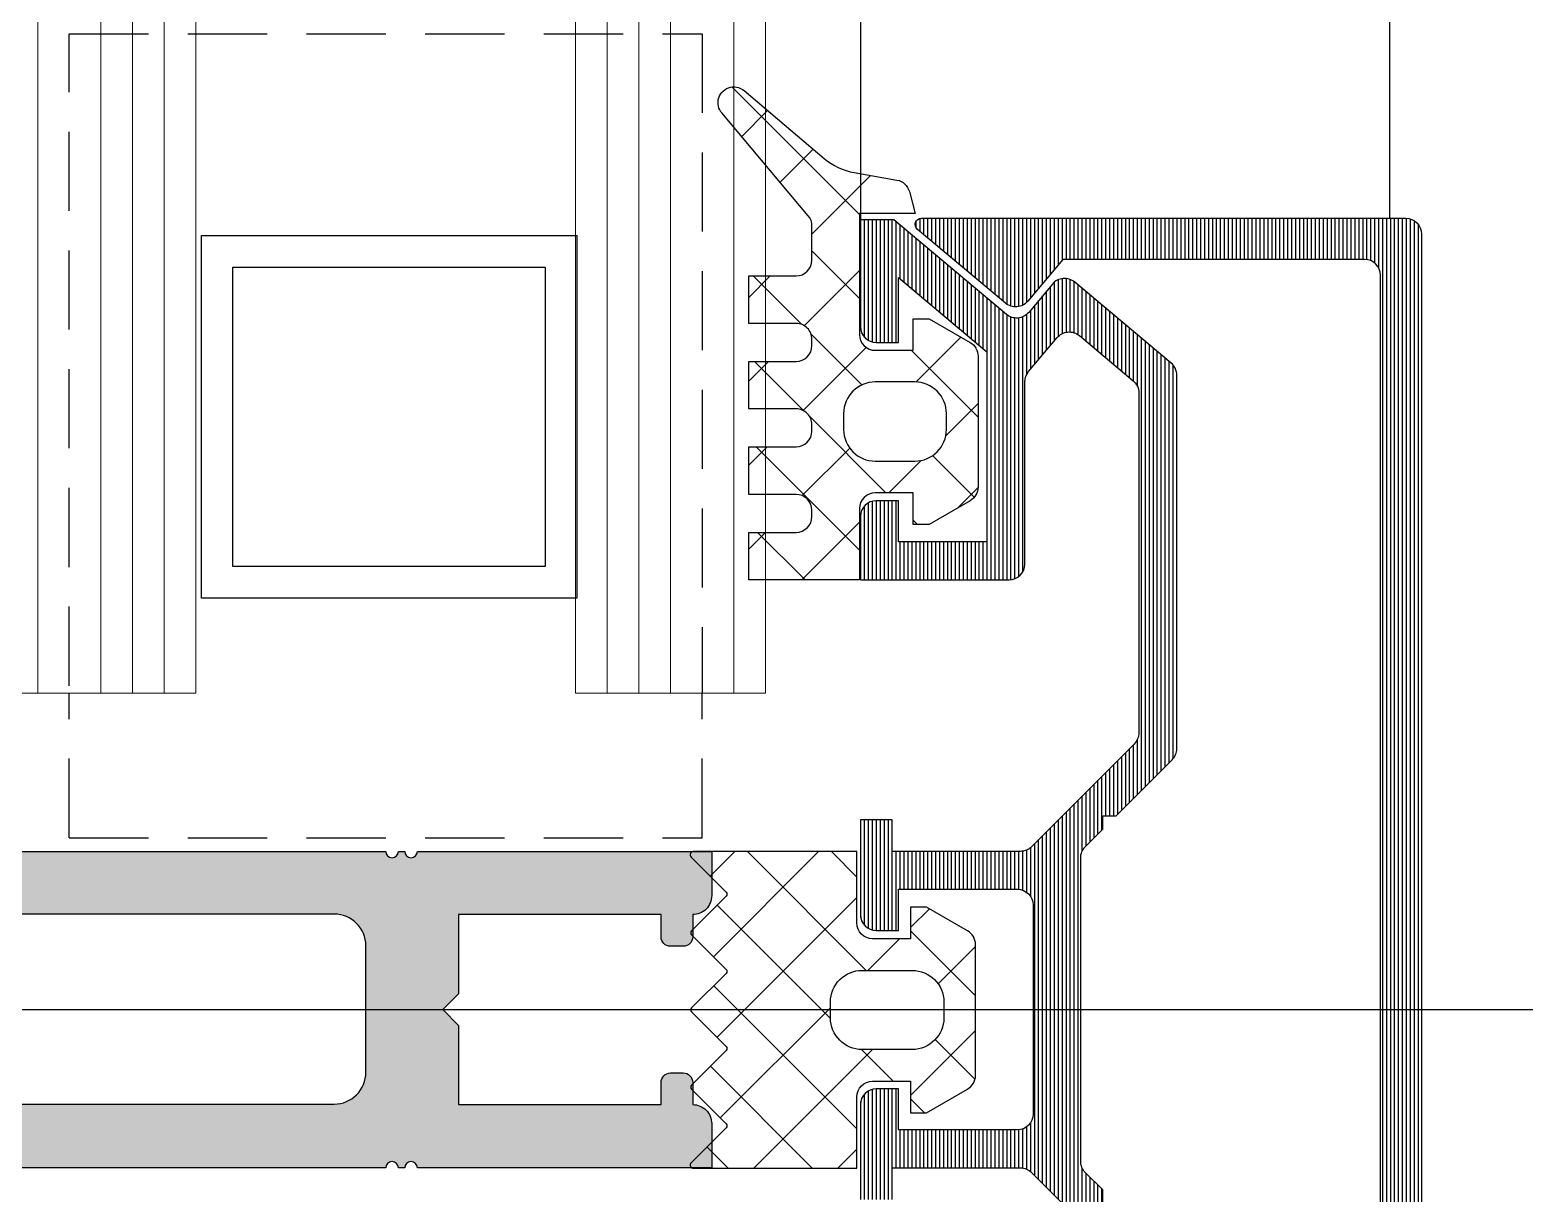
# Model space of a CAD drawing. Header units: millimetres. Extents: x 809 to 8159, y 33 to 4533.
# Drawn here: x 4002.431 to 4007.181, y 3105.987 to 3109.664 of the extents above; entities that cross this region are included whole.
import ezdxf

# ---------------------------------------------------------------- set-up
doc = ezdxf.new("R2010")
doc.units = ezdxf.units.MM
doc.linetypes.add('DASHDOT', pattern=[25.399999999999995, 12.7, -6.349999999999998, 0, -6.349999999999998])
doc.linetypes.add('HIDDEN', pattern=[0.375, 0.25, -0.125])
for name, color, linetype in [('5', 11, 'Continuous'), ('EKSEN', 11, 'Continuous'), ('FITILLER', 240, 'Continuous'), ('GORUNUS-TARAMA', 11, 'Continuous')]:
    doc.layers.add(name, color=color, linetype=linetype)
doc.layers.add('cam', color=5, linetype='Continuous', lineweight=0)
pattern_1 = [(90, (36052.00619858685, -5423.766174354884), (-0.0125, 0), [])]

# ---------------------------------------------------------------- blocks, each defined once
blk = doc.blocks.new('ajsdfxcvzx')
h = blk.add_hatch(color=256)
edge = h.paths.add_edge_path()
edge.add_line((35957.79100946776, -5482.454403176826), (35957.72100946776, -5482.454403176826))
edge.add_line((35957.72100946776, -5482.454403176826), (35957.72100946776, -5482.364403176825))
edge.add_line((35957.72100946776, -5482.364403176825), (35957.24100946776, -5482.364403176825))
edge.add_arc((35957.24100946776, -5482.464403176826), 0.1, 90, 180)
edge.add_line((35957.14100946776, -5482.464403176826), (35957.14100946776, -5482.744403176825))
edge.add_arc((35957.24100946776, -5482.744403176825), 0.1, 180, 270)
edge.add_line((35957.24100946776, -5482.844403176825), (35957.32029878964, -5482.844403176825))
edge.add_arc((35957.32029878964, -5482.894403176826), 0.05000000000022739, 404.99999999996317, 449.99999999989575, ccw=False)
edge.add_line((35957.3556541287, -5482.859047837766), (35957.52636480682, -5483.029758515885))
edge.add_arc((35957.56172014588, -5482.994403176825), 0.04999999999986375, 225.0000000000921, 270.0000000000782)
edge.add_line((35957.56172014588, -5483.044403176826), (35957.72100946776, -5483.044403176826))
edge.add_line((35957.72100946776, -5483.044403176826), (35957.72100946776, -5482.954403176826))
edge.add_line((35957.72100946776, -5482.954403176826), (35957.79100946776, -5482.954403176826))
edge.add_arc((35957.79100946776, -5483.004403176826), 0.05, 0, 90, ccw=False)
edge.add_line((35957.84100946777, -5483.004403176826), (35957.84100946777, -5483.204403176826))
edge.add_line((35957.84100946777, -5483.204403176826), (35957.40100946777, -5483.204403176826))
edge.add_arc((35957.40100946777, -5483.154403176825), 0.05, 180, 270, ccw=False)
edge.add_line((35957.35100946776, -5483.154403176825), (35957.35100946776, -5483.0872458893))
edge.add_arc((35957.30100946776, -5483.0872458893), 0.05000000000020464, 360.0000000000783, 405.0000000000369)
edge.add_line((35957.33636480682, -5483.05189055024), (35957.30352209434, -5483.019047837766))
edge.add_arc((35957.26816675529, -5483.054403176826), 0.05000000000000844, 404.9999999998526, 450)
edge.add_line((35957.26816675529, -5483.004403176826), (35957.19100946777, -5483.004403176826))
edge.add_arc((35957.19100946777, -5483.054403176826), 0.05, 90, 180)
edge.add_line((35957.14100946776, -5483.054403176826), (35957.14100946776, -5483.304403176826))
edge.add_line((35957.14100946776, -5483.304403176826), (35957.14100946776, -5483.674403176826))
edge.add_line((35957.14100946776, -5483.674403176825), (35957.11100946776, -5483.704403176826))
edge.add_line((35957.11100946776, -5483.704403176826), (35957.14100946776, -5483.734403176825))
edge.add_line((35957.14100946776, -5483.734403176825), (35957.14100946776, -5484.104403176825))
edge.add_arc((35957.23254110912, -5484.112524699606), 0.0918912427893527, 174.9294740982056, 270.9550491033333)
edge.add_line((35957.23407275047, -5484.204403176826), (35959.51100946777, -5484.204403176826))
edge.add_arc((35959.53100946776, -5484.204403176826), 0.01999999999998181, 180.0000000005211, 360.0000000005211)
edge.add_line((35959.55100946776, -5484.204403176826), (35959.57100946776, -5484.204403176826))
edge.add_arc((35959.59100946777, -5484.204403176826), 0.01999999999998181, 180, 360)
edge.add_line((35959.61100946776, -5484.204403176826), (35960.54100946776, -5484.204403176826))
edge.add_line((35960.54100946776, -5484.204403176826), (35960.54100946776, -5484.344403176826))
edge.add_arc((35960.48100946777, -5484.344403176825), 0.06000000000001365, 270.00000000006514, 360.00000000002166, ccw=False)
edge.add_line((35960.48100946777, -5484.404403176825), (35960.48100946777, -5484.474403176825))
edge.add_arc((35960.45100946777, -5484.474403176826), 0.03000000000001819, 269.9999999998263, 359.99999999982634, ccw=False)
edge.add_line((35960.45100946777, -5484.504403176826), (35960.41100946777, -5484.504403176826))
edge.add_arc((35960.41100946776, -5484.474403176825), 0.0300000000000864, 179.9999999999566, 269.9999999998697, ccw=False)
edge.add_line((35960.38100946776, -5484.474403176825), (35960.38100946776, -5484.404403176825))
edge.add_line((35960.38100946776, -5484.404403176825), (35959.74100946776, -5484.404403176825))
edge.add_line((35959.74100946776, -5484.404403176825), (35959.74100946776, -5484.654403176825))
edge.add_line((35959.74100946776, -5484.654403176825), (35959.69100946776, -5484.704403176826))
edge.add_line((35959.69100946777, -5484.704403176826), (35959.74100946776, -5484.754403176826))
edge.add_line((35959.74100946776, -5484.754403176825), (35959.74100946776, -5485.004403176825))
edge.add_line((35959.74100946776, -5485.004403176825), (35960.38100946776, -5485.004403176825))
edge.add_line((35960.38100946776, -5485.004403176825), (35960.38100946776, -5484.934403176825))
edge.add_arc((35960.41100946776, -5484.934403176825), 0.0300000000000864, 90.00000000013029, 180.0000000000434, ccw=False)
edge.add_line((35960.41100946776, -5484.904403176825), (35960.45100946776, -5484.904403176825))
edge.add_arc((35960.45100946777, -5484.934403176825), 0.03000000000002956, 1.9531398720573634e-10, 90.00000000017371, ccw=False)
edge.add_line((35960.48100946777, -5484.934403176825), (35960.48100946777, -5485.004403176825))
edge.add_arc((35960.48100946777, -5485.064403176825), 0.06000000000001365, 359.99999999997834, 449.99999999993486, ccw=False)
edge.add_line((35960.54100946776, -5485.064403176825), (35960.54100946776, -5485.204403176826))
edge.add_line((35960.54100946776, -5485.204403176826), (35959.61100946776, -5485.204403176826))
edge.add_arc((35959.59100946777, -5485.204403176826), 0.01999999999998181, 360, 540)
edge.add_line((35959.57100946776, -5485.204403176826), (35959.55100946776, -5485.204403176826))
edge.add_arc((35959.53100946776, -5485.204403176826), 0.01999999999998181, 359.9999999994789, 539.9999999994789)
edge.add_line((35959.51100946777, -5485.204403176826), (35957.23407275047, -5485.204403176826))
edge.add_arc((35957.23254110912, -5485.296281654045), 0.09189124278939273, 449.0449508966954, 545.0705259018198)
edge.add_line((35957.14100946776, -5485.304403176825), (35957.14100946776, -5485.674403176825))
edge.add_line((35957.14100946776, -5485.674403176825), (35957.11100946776, -5485.704403176825))
edge.add_line((35957.11100946776, -5485.704403176826), (35957.14100946776, -5485.734403176825))
edge.add_line((35957.14100946776, -5485.734403176825), (35957.14100946776, -5486.104403176825))
edge.add_line((35957.14100946776, -5486.104403176825), (35957.14100946776, -5486.354403176825))
edge.add_arc((35957.19100946777, -5486.354403176825), 0.05, 180, 270)
edge.add_line((35957.19100946777, -5486.404403176825), (35957.26816675529, -5486.404403176825))
edge.add_arc((35957.26816675529, -5486.354403176825), 0.05, 270, 315.0000000001475)
edge.add_line((35957.30352209435, -5486.389758515885), (35957.33636480682, -5486.356915803411))
edge.add_arc((35957.30100946776, -5486.32156046435), 0.05000000000020138, 314.9999999999632, 359.9999999999218)
edge.add_line((35957.35100946776, -5486.32156046435), (35957.35100946776, -5486.254403176825))
edge.add_arc((35957.40100946777, -5486.254403176825), 0.05, 90, 180, ccw=False)
edge.add_line((35957.40100946777, -5486.204403176826), (35957.84100946777, -5486.204403176826))
edge.add_line((35957.84100946777, -5486.204403176826), (35957.84100946777, -5486.404403176825))
edge.add_arc((35957.79100946776, -5486.404403176825), 0.05, 270, 360, ccw=False)
edge.add_line((35957.79100946776, -5486.454403176826), (35957.72100946776, -5486.454403176826))
edge.add_line((35957.72100946776, -5486.454403176826), (35957.72100946776, -5486.364403176825))
edge.add_line((35957.72100946776, -5486.364403176825), (35957.56172014588, -5486.364403176825))
edge.add_arc((35957.56172014588, -5486.414403176825), 0.04999999999986358, 449.9999999999218, 494.9999999999078)
edge.add_line((35957.52636480682, -5486.379047837766), (35957.3556541287, -5486.549758515885))
edge.add_arc((35957.32029878964, -5486.514403176825), 0.05000000000023354, 270.00000000010425, 315.00000000003683, ccw=False)
edge.add_line((35957.32029878964, -5486.564403176825), (35957.24100946776, -5486.564403176825))
edge.add_arc((35957.24100946776, -5486.664403176825), 0.1, 90, 180)
edge.add_line((35957.14100946776, -5486.664403176825), (35957.14100946776, -5486.944403176824))
edge.add_arc((35957.24100946776, -5486.944403176825), 0.1, 180, 270)
edge.add_line((35957.24100946776, -5487.044403176825), (35957.72100946776, -5487.044403176825))
edge.add_line((35957.72100946776, -5487.044403176825), (35957.72100946776, -5486.954403176825))
edge.add_line((35957.72100946776, -5486.954403176826), (35957.79100946776, -5486.954403176826))
edge.add_arc((35957.79100946776, -5487.004403176825), 0.05, 0, 90, ccw=False)
edge.add_line((35957.84100946777, -5487.004403176825), (35957.84100946777, -5487.204403176825))
edge.add_line((35957.84100946777, -5487.204403176826), (35949.84816884584, -5487.204403176826))
edge.add_line((35949.84816884584, -5487.204403176826), (35949.84816884584, -5482.204403176826))
edge.add_line((35949.84816884584, -5482.204403176826), (35957.84100946777, -5482.204403176826))
edge.add_line((35957.84100946777, -5482.204403176826), (35957.84100946777, -5482.404403176825))
edge.add_arc((35957.79100946776, -5482.404403176825), 0.05, 270, 360, ccw=False)
h.paths.add_polyline_path([(35956.94816884584, -5487.002726986172), (35950.04816884584, -5487.002726986172), (35950.04816884584, -5482.402726986173), (35956.94816884584, -5482.402726986173), (35956.94816884584, -5484.702726986172)], flags=16)
edge = h.paths.add_edge_path(flags=16)
edge.add_arc((35959.34816884584, -5484.502726986172), 0.1, 360, 450)
edge.add_line((35959.34816884584, -5484.402726986172), (35957.24816884584, -5484.402726986172))
edge.add_arc((35957.24816884584, -5484.502726986172), 0.1, 90, 180)
edge.add_line((35957.14816884584, -5484.502726986172), (35957.14816884584, -5484.902726986172))
edge.add_arc((35957.24816884584, -5484.902726986172), 0.1, 180, 270)
edge.add_line((35957.24816884584, -5485.002726986171), (35959.34816884583, -5485.002726986171))
edge.add_arc((35959.34816884584, -5484.902726986172), 0.1, 270, 360)
edge.add_line((35959.44816884584, -5484.902726986172), (35959.44816884584, -5484.502726986172))
h = blk.add_hatch()
h.set_pattern_fill('LINE', color=256, scale=0.09999999999999996, angle=90.00000000000001, style=0)
h.set_pattern_definition(pattern_1)
edge = h.paths.add_edge_path()
edge.add_line((35961.41100946776, -5486.182123750837), (35961.41100946776, -5486.781887380737))
edge.add_line((35961.41100946776, -5486.781887380737), (35961.13100946776, -5487.016835277467))
edge.add_line((35961.13100946776, -5487.016835277467), (35961.13100946776, -5486.812123750838))
edge.add_line((35961.13100946776, -5486.812123750838), (35961.06100946776, -5486.812123750838))
edge.add_arc((35961.06100946776, -5486.862123750836), 0.04999999999836291, 90, 180.0000000020844)
edge.add_line((35961.01100946777, -5486.862123750838), (35961.01100946777, -5487.199403176825))
edge.add_line((35961.01100946777, -5487.199403176825), (35961.11643336398, -5487.199403176825))
edge.add_line((35961.11643336398, -5487.199403176825), (35961.47235689727, -5486.900747871312))
edge.add_arc((35961.50449627775, -5486.939050093469), 0.05000000000058918, 39.99999999951501, 129.9999999993865, ccw=False)
edge.add_line((35961.54279849991, -5486.906910712984), (35961.61789372605, -5486.99640571852))
edge.add_arc((35961.65619594821, -5486.964266338035), 0.05000000000187051, 219.9999999995149, 309.9999999993865)
edge.add_line((35961.68833532869, -5487.002568560191), (35961.99314884825, -5486.746799648353))
edge.add_arc((35961.96100946776, -5486.708497426193), 0.05000000000267932, 309.9999999973767, 359.9999999958312)
edge.add_line((35962.01100946777, -5486.708497426197), (35962.01100946777, -5485.528961618053))
edge.add_arc((35961.96100946776, -5485.528961618055), 0.05000000000291038, 3.126612473883902e-09, 45.00000000221086)
edge.add_line((35961.99636480682, -5485.493606278993), (35961.81918403121, -5485.316425503378))
edge.add_line((35961.81918403121, -5485.316425503378), (35961.77675762434, -5485.316425503378))
edge.add_line((35961.77675762434, -5485.316425503378), (35961.77675762434, -5485.273999096507))
edge.add_line((35961.77675762434, -5485.273999096507), (35961.7218063656, -5485.219047837766))
edge.add_arc((35961.75716170466, -5485.183692498704), 0.05000000000232364, 180.0000000031266, 225.0000000022108, ccw=False)
edge.add_line((35961.70716170465, -5485.183692498706), (35961.70716170465, -5484.225113854944))
edge.add_arc((35961.75716170466, -5484.225113854946), 0.05000000000291038, 134.9999999977892, 179.9999999968734, ccw=False)
edge.add_line((35961.7218063656, -5484.189758515884), (35961.77675762434, -5484.134807257144))
edge.add_line((35961.77675762434, -5484.134807257144), (35961.77675762434, -5484.092380850272))
edge.add_line((35961.77675762434, -5484.092380850272), (35961.81918403121, -5484.092380850272))
edge.add_line((35961.81918403121, -5484.092380850272), (35961.99636480682, -5483.915200074657))
edge.add_arc((35961.96100946776, -5483.879844735596), 0.05000000000168053, 314.9999999985261, 359.9999999968734)
edge.add_line((35962.01100946777, -5483.879844735598), (35962.01100946777, -5482.700308927453))
edge.add_arc((35961.96100946776, -5482.700308927457), 0.05000000000291038, 4.168816631845204e-09, 50.00000000262327)
edge.add_line((35961.99314884825, -5482.662006705297), (35961.68833532869, -5482.406237793459))
edge.add_arc((35961.65619594821, -5482.444540015616), 0.05000000000058918, 50.00000000061353, 140.0000000004851)
edge.add_line((35961.61789372605, -5482.41240063513), (35961.54279849991, -5482.501895640667))
edge.add_arc((35961.50449627775, -5482.469756260181), 0.05000000000187051, 230.0000000006135, 320.0000000004851, ccw=False)
edge.add_line((35961.47235689727, -5482.508058482338), (35961.11643336398, -5482.209403176825))
edge.add_line((35961.11643336398, -5482.209403176825), (35961.01100946777, -5482.209403176826))
edge.add_line((35961.01100946777, -5482.209403176826), (35961.01100946777, -5482.546682602812))
edge.add_arc((35961.06100946776, -5482.546682602815), 0.04999999999563443, 179.9999999968734, 270)
edge.add_line((35961.06100946776, -5482.596682602813), (35961.13100946776, -5482.596682602813))
edge.add_line((35961.13100946776, -5482.596682602813), (35961.13100946776, -5482.391971076184))
edge.add_line((35961.13100946776, -5482.391971076184), (35961.41100946776, -5482.626918972914))
edge.add_line((35961.41100946776, -5482.626918972914), (35961.41100946776, -5483.226682602813))
edge.add_line((35961.41100946776, -5483.226682602813), (35961.13100946776, -5483.226682602813))
edge.add_line((35961.13100946776, -5483.226682602813), (35961.13100946776, -5483.096682602813))
edge.add_line((35961.13100946776, -5483.096682602813), (35961.06100946776, -5483.096682602813))
edge.add_arc((35961.06100946776, -5483.14668260281), 0.04999999999745341, 90, 180.0000000031266)
edge.add_line((35961.01100946777, -5483.146682602813), (35961.01100946777, -5483.346682602813))
edge.add_line((35961.01100946777, -5483.346682602813), (35961.48100946777, -5483.346682602813))
edge.add_arc((35961.48100946776, -5483.296682602815), 0.04999999999745341, 270.0000000083376, 360.0000000031266)
edge.add_line((35961.53100946776, -5483.296682602812), (35961.53100946776, -5482.720830633019))
edge.add_arc((35961.58100946777, -5482.720830633021), 0.05000000000291038, 139.9999999996867, 179.9999999979156, ccw=False)
edge.add_line((35961.54270724561, -5482.688691252535), (35961.63268454606, -5482.581460481468))
edge.add_arc((35961.67098676821, -5482.613599861953), 0.05000000000187051, 50.00000000061351, 140.0000000004851, ccw=False)
edge.add_line((35961.7031261487, -5482.575297639796), (35961.87314884824, -5482.717963624276))
edge.add_arc((35961.84100946777, -5482.756265846436), 0.04999999999800243, 4.168782652413938e-09, 50.00000000901031, ccw=False)
edge.add_line((35961.89100946776, -5482.756265846432), (35961.89100946776, -5483.830139108113))
edge.add_arc((35961.84100946776, -5483.83013910811), 0.05000000000291038, 314.99999999778913, 359.9999999968734, ccw=False)
edge.add_line((35961.87636480682, -5483.865494447173), (35961.55210073811, -5484.189758515884))
edge.add_arc((35961.51674539905, -5484.154403176824), 0.05000000000039431, 270, 315, ccw=False)
edge.add_line((35961.51674539905, -5484.204403176826), (35961.11100946776, -5484.204403176826))
edge.add_line((35961.11100946776, -5484.204403176826), (35961.11100946776, -5484.104403176825))
edge.add_line((35961.11100946776, -5484.104403176825), (35961.01100946777, -5484.104403176825))
edge.add_line((35961.01100946777, -5484.104403176825), (35961.01100946777, -5484.404403176825))
edge.add_arc((35961.06100946776, -5484.404403176828), 0.04999999999563443, 179.9999999968734, 270)
edge.add_line((35961.06100946776, -5484.454403176826), (35961.13100946776, -5484.454403176826))
edge.add_line((35961.13100946776, -5484.454403176826), (35961.13100946776, -5484.324403176825))
edge.add_line((35961.13100946776, -5484.324403176825), (35961.50716170466, -5484.324403176825))
edge.add_arc((35961.50716170466, -5484.374403176824), 0.04999999999836291, -2.084391326206969e-09, 90, ccw=False)
edge.add_line((35961.55716170465, -5484.374403176826), (35961.55716170465, -5485.034403176825))
edge.add_arc((35961.50716170466, -5485.034403176827), 0.04999999999563443, -90, 2.084391326206969e-09, ccw=False)
edge.add_line((35961.50716170466, -5485.084403176825), (35961.13100946776, -5485.084403176825))
edge.add_line((35961.13100946776, -5485.084403176825), (35961.13100946776, -5484.954403176826))
edge.add_line((35961.13100946776, -5484.954403176826), (35961.06100946776, -5484.954403176826))
edge.add_arc((35961.06100946776, -5485.004403176823), 0.04999999999745341, 90, 180.0000000020844)
edge.add_line((35961.01100946777, -5485.004403176825), (35961.01100946777, -5485.304403176825))
edge.add_line((35961.01100946777, -5485.304403176825), (35961.11100946776, -5485.304403176826))
edge.add_line((35961.11100946776, -5485.304403176826), (35961.11100946776, -5485.204403176826))
edge.add_line((35961.11100946776, -5485.204403176826), (35961.51674539905, -5485.204403176826))
edge.add_arc((35961.51674539905, -5485.254403176826), 0.0500000000001819, 45, 90, ccw=False)
edge.add_line((35961.55210073811, -5485.219047837766), (35961.87636480682, -5485.543311906478))
edge.add_arc((35961.84100946776, -5485.578667245541), 0.05000000000232364, 4.168782652413938e-09, 45.000000002210925, ccw=False)
edge.add_line((35961.89100946776, -5485.578667245537), (35961.89100946776, -5486.652540507218))
edge.add_arc((35961.84100946777, -5486.652540507214), 0.04999999999563443, 309.99999999098975, 359.99999999583116, ccw=False)
edge.add_line((35961.87314884824, -5486.690842729374), (35961.7031261487, -5486.833508713855))
edge.add_arc((35961.67098676821, -5486.795206491698), 0.05000000000058918, 219.9999999995149, 309.9999999993865, ccw=False)
edge.add_line((35961.63268454606, -5486.827345872183), (35961.54270724561, -5486.720115101115))
edge.add_arc((35961.58100946777, -5486.687975720629), 0.05000000000245512, 180.0000000020844, 220.0000000003133, ccw=False)
edge.add_line((35961.53100946776, -5486.687975720631), (35961.53100946776, -5486.112123750838))
edge.add_arc((35961.48100946776, -5486.112123750836), 0.05000000000291038, 359.9999999979156, 449.9999999916624)
edge.add_line((35961.48100946777, -5486.062123750838), (35961.01100946777, -5486.062123750838))
edge.add_line((35961.01100946777, -5486.062123750838), (35961.01100946777, -5486.262123750837))
edge.add_arc((35961.06100946776, -5486.262123750839), 0.04999999999563443, 179.9999999979156, 270)
edge.add_line((35961.06100946776, -5486.312123750838), (35961.13100946776, -5486.312123750838))
edge.add_line((35961.13100946776, -5486.312123750838), (35961.13100946776, -5486.182123750837))
edge.add_line((35961.13100946776, -5486.182123750837), (35961.41100946776, -5486.182123750837))
h = blk.add_hatch()
h.set_pattern_fill('LINE', color=256, scale=0.09999999999999996, angle=90.00000000000001, style=0)
h.set_pattern_definition(pattern_1)
edge = h.paths.add_edge_path()
edge.add_arc((35962.60431724008, -5487.024403176823), 0.05000000000200089, 270, 359.9999999979156)
edge.add_line((35962.65431724008, -5487.024403176825), (35962.65431724008, -5482.384403176825))
edge.add_arc((35962.60431724008, -5482.384403176826), 0.05000000000291038, 1.042204157961301e-09, 90)
edge.add_line((35962.60431724008, -5482.334403176825), (35961.65070618231, -5482.334403176825))
edge.add_line((35961.65070618231, -5482.334403176825), (35961.53971707907, -5482.466674839347))
edge.add_arc((35961.50141485692, -5482.434535458865), 0.04999999999395836, 229.9999999979339, 319.99999999831925, ccw=False)
edge.add_line((35961.46927547644, -5482.472837681018), (35961.19146148788, -5482.239724065687))
edge.add_arc((35961.20431724007, -5482.224403176825), 0.01999999999715085, 90, 230.0000000095241, ccw=False)
edge.add_line((35961.20431724007, -5482.204403176826), (35962.73431724007, -5482.204403176826))
edge.add_arc((35962.73431724007, -5482.254403176827), 0.05000000000109139, 2.084391326206969e-09, 90, ccw=False)
edge.add_line((35962.78431724008, -5482.254403176825), (35962.78431724008, -5487.154403176825))
edge.add_arc((35962.73431724007, -5487.154403176824), 0.05000000000291038, 270, 359.9999999989578, ccw=False)
edge.add_line((35962.73431724007, -5487.204403176826), (35961.20431724007, -5487.204403176826))
edge.add_arc((35961.20431724007, -5487.184403176826), 0.01999999999952706, 129.9999999888011, 270, ccw=False)
edge.add_line((35961.19146148788, -5487.169082287963), (35961.46927547644, -5486.935968672632))
edge.add_arc((35961.50141485692, -5486.974270894785), 0.04999999999780233, 40.00000000168069, 130.0000000020661, ccw=False)
edge.add_line((35961.53971707907, -5486.942131514304), (35961.65070618231, -5487.074403176825))
edge.add_line((35961.65070618231, -5487.074403176825), (35962.60431724008, -5487.074403176825))
at = {"layer": 'FITILLER'}
h = blk.add_hatch(dxfattribs=at)
h.set_pattern_fill('NET', color=256, scale=1.499999999999999, angle=225, style=0)
h.set_pattern_definition([(225, (35975.42690451786, -5499.192515080758), (0.1325825214724777, -0.1325825214724775), []), (315, (35975.42690451786, -5499.192515080758), (0.1325825214724777, 0.1325825214724776), [])])
edge = h.paths.add_edge_path(flags=16)
edge.add_arc((35961.18292354138, -5482.821682602816), 0.1000000000058208, 1.563306236941951e-09, 90)
edge.add_line((35961.18292354138, -5482.721682602813), (35961.05792354138, -5482.721682602813))
edge.add_arc((35961.05792354138, -5482.821682602812), 0.0999999999994543, 90, 180.0000000005211)
edge.add_line((35960.95792354138, -5482.821682602813), (35960.95792354138, -5482.871682602812))
edge.add_arc((35961.05792354138, -5482.871682602813), 0.09999999999854481, 179.9999999994789, 270)
edge.add_line((35961.05792354138, -5482.971682602813), (35961.18292354138, -5482.971682602813))
edge.add_arc((35961.18292354138, -5482.871682602809), 0.1000000000030923, 270, 359.9999999984367)
edge.add_line((35961.28292354138, -5482.871682602812), (35961.28292354138, -5482.821682602813))
edge = h.paths.add_edge_path()
edge.add_arc((35961.02613516738, -5481.863150754369), 0.2000000000073933, 229.7668578446722, 260.0000000007535)
edge.add_line((35960.99140553185, -5482.060112304979), (35961.12615273423, -5482.083871872333))
edge.add_arc((35961.11747032534, -5482.133112259983), 0.04999999999964223, 14.999999998637122, 79.99999999605978, ccw=False)
edge.add_line((35961.16576661666, -5482.120171307729), (35961.18431724008, -5482.189403176825))
edge.add_line((35961.18431724008, -5482.189403176825), (35961.00792354137, -5482.189403176825))
edge.add_line((35961.00792354137, -5482.189403176825), (35961.00792354137, -5482.571682602813))
edge.add_arc((35961.05792354138, -5482.571682602811), 0.05000000000291038, 180.0000000020844, 270)
edge.add_line((35961.05792354138, -5482.621682602812), (35961.17792354138, -5482.621682602812))
edge.add_line((35961.17792354138, -5482.621682602812), (35961.17792354138, -5482.521682602813))
edge.add_line((35961.17792354138, -5482.521682602813), (35961.22792354137, -5482.521682602813))
edge.add_line((35961.22792354137, -5482.521682602813), (35961.35792354138, -5482.596738137807))
edge.add_arc((35961.33292354138, -5482.640039407992), 0.0499999999971676, -5.211006737226853e-09, 59.999999996200586, ccw=False)
edge.add_line((35961.38292354137, -5482.640039407996), (35961.38292354137, -5483.053325797629))
edge.add_arc((35961.33292354138, -5483.053325797633), 0.04999999999563443, -59.999999996200586, 5.211006737226853e-09, ccw=False)
edge.add_line((35961.35792354138, -5483.096627067818), (35961.22792354137, -5483.171682602812))
edge.add_line((35961.22792354137, -5483.171682602812), (35961.17792354138, -5483.171682602812))
edge.add_line((35961.17792354138, -5483.171682602812), (35961.17792354138, -5483.071682602813))
edge.add_line((35961.17792354138, -5483.071682602813), (35961.05792354138, -5483.071682602813))
edge.add_arc((35961.05792354138, -5483.121682602814), 0.05000000000109139, 90, 179.9999999979156)
edge.add_line((35961.00792354137, -5483.121682602812), (35961.00792354137, -5483.346682602813))
edge.add_line((35961.00792354137, -5483.346682602813), (35960.65792354138, -5483.346682602813))
edge.add_line((35960.65792354138, -5483.346682602813), (35960.65792354138, -5483.196682602813))
edge.add_line((35960.65792354138, -5483.196682602813), (35960.80792354138, -5483.196682602813))
edge.add_arc((35960.80792354138, -5483.146682602812), 0.05000000000109139, 270, 359.9999999989578)
edge.add_line((35960.85792354138, -5483.146682602813), (35960.85792354138, -5483.126682602812))
edge.add_arc((35960.80792354138, -5483.126682602813), 0.05000000000291038, 1.042204157961301e-09, 90)
edge.add_line((35960.80792354138, -5483.076682602812), (35960.65792354138, -5483.076682602812))
edge.add_line((35960.65792354138, -5483.076682602812), (35960.65792354138, -5482.926682602812))
edge.add_line((35960.65792354138, -5482.926682602812), (35960.80792354138, -5482.926682602812))
edge.add_arc((35960.80792354138, -5482.876682602811), 0.05000000000109139, 270, 359.9999999989578)
edge.add_line((35960.85792354138, -5482.876682602812), (35960.85792354138, -5482.856682602813))
edge.add_arc((35960.80792354138, -5482.856682602815), 0.05000000000291038, 2.084408315922602e-09, 90)
edge.add_line((35960.80792354138, -5482.806682602813), (35960.65792354138, -5482.806682602813))
edge.add_line((35960.65792354138, -5482.806682602813), (35960.65792354138, -5482.656682602813))
edge.add_line((35960.65792354138, -5482.656682602813), (35960.80792354138, -5482.656682602813))
edge.add_arc((35960.80792354138, -5482.606682602811), 0.05000000000200089, 270, 359.9999999979156)
edge.add_line((35960.85792354138, -5482.606682602813), (35960.85792354138, -5482.586682602812))
edge.add_arc((35960.80792354138, -5482.586682602814), 0.05000000000291038, 2.084408315922602e-09, 90)
edge.add_line((35960.80792354138, -5482.536682602813), (35960.65792354138, -5482.536682602813))
edge.add_line((35960.65792354138, -5482.536682602813), (35960.65792354138, -5482.386682602812))
edge.add_line((35960.65792354138, -5482.386682602812), (35960.80792354138, -5482.386682602812))
edge.add_arc((35960.80792354138, -5482.33668260281), 0.05000000000200089, 270, 359.9999999979156)
edge.add_line((35960.85792354138, -5482.336682602812), (35960.85792354138, -5482.22852119586))
edge.add_arc((35960.80792354138, -5482.228521195862), 0.04999999999563443, 2.084408316225923e-09, 40.00000000567263)
edge.add_line((35960.84622576353, -5482.196381815375), (35960.57871449828, -5481.87757430395))
edge.add_arc((35960.61100946776, -5481.839403176825), 0.05000000000280942, 49.766857840143416, 229.7668578401433, ccw=False)
edge.add_line((35960.64330443725, -5481.8012320497), (35960.89695528944, -5482.015835262875))
h = blk.add_hatch(dxfattribs=at)
h.set_pattern_fill('NET', color=256, scale=1.499999999999999, angle=225, style=0)
h.set_pattern_definition([(225, (35909.60138916891, -5600.135794659014), (0.1325825214724775, -0.1325825214724775), []), (315, (35909.60138916891, -5600.135794659014), (0.1325825214724775, 0.1325825214724775), [])])
edge = h.paths.add_edge_path(flags=16)
edge.add_arc((35961.01644561219, -5484.680389332687), 0.1000000000058208, 90.00000000416878, 180.0000000005211, ccw=False)
edge.add_line((35961.01644561218, -5484.580389332687), (35961.17471951829, -5484.580389332687))
edge.add_arc((35961.17471951828, -5484.680389332687), 0.0999999999994543, -5.210836206970271e-10, 89.99999999583122, ccw=False)
edge.add_line((35961.27471951829, -5484.680389332688), (35961.27471951829, -5484.730389332688))
edge.add_arc((35961.17471951828, -5484.730389332689), 0.1000000000058208, -89.99999999583122, 5.210836206970271e-10, ccw=False)
edge.add_line((35961.17471951829, -5484.830389332688), (35961.01644561218, -5484.830389332687))
edge.add_arc((35961.01644561219, -5484.730389332688), 0.0999999999994543, 180, 269.99999999583116, ccw=False)
edge.add_line((35960.91644561218, -5484.730389332688), (35960.91644561218, -5484.680389332688))
edge = h.paths.add_edge_path()
edge.add_line((35960.99971951829, -5484.205389332687), (35960.48292512049, -5484.205389332687))
edge.add_arc((35960.48292512049, -5484.215389332689), 0.01000000000112777, 90, 225.0000000073695)
edge.add_line((35960.47585405267, -5484.222460400502), (35960.58664343085, -5484.333249778589))
edge.add_arc((35960.58032667791, -5484.339566531524), 0.008933237672353924, -44.999999995875214, 44.999999991750485, ccw=False)
edge.add_line((35960.58664343085, -5484.34588328446), (35960.47733600302, -5484.455190712368))
edge.add_arc((35960.48365275596, -5484.461507465303), 0.008933237672353924, 135.0000000082495, 224.9999999958752)
edge.add_line((35960.47733600302, -5484.467824218239), (35960.58664343085, -5484.577131645975))
edge.add_arc((35960.58032667791, -5484.583448398911), 0.008933237672997033, -44.999999991750485, 44.99999999587533, ccw=False)
edge.add_line((35960.58664343085, -5484.589765151846), (35960.47733600302, -5484.699072579754))
edge.add_arc((35960.48365275596, -5484.70538933269), 0.008933237672997033, 135.0000000041248, 224.9999999917505)
edge.add_line((35960.47733600302, -5484.711706085625), (35960.58664343085, -5484.821013513361))
edge.add_arc((35960.58032667791, -5484.827330266296), 0.008933237672353924, -44.999999995875214, 44.999999991750485, ccw=False)
edge.add_line((35960.58664343085, -5484.833647019233), (35960.47733600302, -5484.942954447134))
edge.add_arc((35960.48365275596, -5484.94927120007), 0.008933237672997033, 135.0000000041248, 224.9999999917505)
edge.add_line((35960.47733600302, -5484.955587953005), (35960.58664343085, -5485.064895380748))
edge.add_arc((35960.58032667791, -5485.071212133684), 0.008933237672997033, -44.999999991750485, 44.99999999587533, ccw=False)
edge.add_line((35960.58664343085, -5485.077528886619), (35960.47585405259, -5485.188318264876))
edge.add_arc((35960.48292512041, -5485.195389332687), 0.009999999999435752, 135.0000000036848, 270)
edge.add_line((35960.48292512041, -5485.205389332687), (35960.99971951829, -5485.205389332687))
edge.add_line((35960.99971951829, -5485.205389332687), (35960.99971951829, -5484.980389332688))
edge.add_arc((35961.04971951829, -5484.98038933269), 0.05000000000291038, 90, 179.9999999979156, ccw=False)
edge.add_line((35961.04971951829, -5484.930389332688), (35961.16971951829, -5484.930389332688))
edge.add_line((35961.16971951829, -5484.930389332688), (35961.16971951829, -5485.030389332687))
edge.add_line((35961.16971951829, -5485.030389332687), (35961.21971951829, -5485.030389332688))
edge.add_line((35961.21971951829, -5485.030389332688), (35961.34971951829, -5484.955333797693))
edge.add_arc((35961.32471951828, -5484.912032527503), 0.05000000000189347, 300.0000000006727, 359.9999999989578)
edge.add_line((35961.37471951829, -5484.912032527503), (35961.37471951829, -5484.498746137871))
edge.add_arc((35961.32471951828, -5484.498746137873), 0.05000000000291038, 2.084408315922602e-09, 59.99999999932722)
edge.add_line((35961.34971951829, -5484.455444867683), (35961.21971951829, -5484.380389332688))
edge.add_line((35961.21971951829, -5484.380389332688), (35961.16971951829, -5484.380389332688))
edge.add_line((35961.16971951829, -5484.380389332688), (35961.16971951829, -5484.480389332688))
edge.add_line((35961.16971951829, -5484.480389332688), (35961.04971951829, -5484.480389332688))
edge.add_arc((35961.04971951829, -5484.430389332687), 0.05000000000109139, 180.0000000010422, 270, ccw=False)
edge.add_line((35960.99971951829, -5484.430389332688), (35960.99971951829, -5484.205389332687))
at = {"linetype": 'HIDDEN'}
for p, q in [((35958.51100946777, -5481.621418061513), (35960.51100946777, -5481.621418061513)), ((35958.51100946777, -5483.68121510909), (35958.51100946777, -5481.621418061513)), ((35960.51100946777, -5481.621418061513), (35960.51100946777, -5483.704403176825)), ((35958.51100946777, -5484.161418061513), (35958.51100946777, -5483.704403176825)), ((35960.51100946777, -5484.161418061513), (35960.51100946777, -5483.704403176825)), ((35958.51100946777, -5484.161418061513), (35960.51100946777, -5484.161418061513))]:
    blk.add_line(p, q, dxfattribs=at)
blk.add_line((35960.11483717436, -5483.404403176825), (35959.51483717436, -5483.404403176825))
for points in [[(35957.23407275047, -5484.204403176826), (35959.51100946777, -5484.204403176826, 0.9999999999999998), (35959.55100946776, -5484.204403176826), (35959.57100946776, -5484.204403176826, 0.9999999999999998), (35959.61100946776, -5484.204403176826), (35960.54100946776, -5484.204403176826), (35960.54100946776, -5484.344403176825, -0.4142135623728729), (35960.48100946777, -5484.404403176825), (35960.48100946777, -5484.474403176826, -0.4142135623729841), (35960.45100946777, -5484.504403176826), (35960.41100946776, -5484.504403176826, -0.4142135623726511), (35960.38100946776, -5484.474403176825), (35960.38100946776, -5484.404403176825), (35959.74100946776, -5484.404403176825), (35959.74100946776, -5484.654403176825), (35959.69100946777, -5484.704403176826), (35959.74100946776, -5484.754403176825), (35959.74100946776, -5485.004403176825), (35960.38100946776, -5485.004403176825), (35960.38100946776, -5484.934403176825, -0.4142135623726511), (35960.41100946776, -5484.904403176825), (35960.45100946777, -5484.904403176825, -0.414213562372984), (35960.48100946777, -5484.934403176825), (35960.48100946777, -5485.004403176825, -0.4142135623728729), (35960.54100946776, -5485.064403176825), (35960.54100946776, -5485.204403176826), (35959.61100946776, -5485.204403176826, 0.9999999999999998), (35959.57100946776, -5485.204403176826), (35959.55100946776, -5485.204403176826, 0.9999999999999998), (35959.51100946777, -5485.204403176826), (35957.23407275047, -5485.204403176826, 0.4453624046904188)], [(35961.77675762434, -5485.316425503378), (35961.77675762434, -5485.273999096507), (35961.7218063656, -5485.219047837766, -0.198912367379658), (35961.70716170465, -5485.183692498706), (35961.70716170465, -5484.225113854944, -0.1989123673796624), (35961.7218063656, -5484.189758515884), (35961.77675762434, -5484.134807257144), (35961.77675762434, -5484.092380850272), (35961.81918403121, -5484.092380850272), (35961.99636480682, -5483.915200074657, 0.198912367379658), (35962.01100946777, -5483.879844735598), (35962.01100946777, -5482.700308927453, 0.2216946626429265), (35961.99314884825, -5482.662006705297), (35961.68833532869, -5482.406237793459, 0.4142135623732124), (35961.61789372605, -5482.41240063513), (35961.54279849991, -5482.501895640667, -0.4142135623731674), (35961.47235689727, -5482.508058482338), (35961.11643336398, -5482.209403176825), (35961.01100946777, -5482.209403176826), (35961.01100946777, -5482.546682602812, 0.4142135623730951), (35961.06100946776, -5482.596682602813), (35961.13100946776, -5482.596682602813), (35961.13100946776, -5482.391971076184), (35961.41100946776, -5482.626918972914), (35961.41100946776, -5483.226682602813), (35961.13100946776, -5483.226682602813), (35961.13100946776, -5483.096682602813), (35961.06100946776, -5483.096682602813, 0.4142135623730951), (35961.01100946777, -5483.146682602813), (35961.01100946777, -5483.346682602813), (35961.48100946777, -5483.346682602813, 0.4142135623730951), (35961.53100946776, -5483.296682602812), (35961.53100946776, -5482.720830633019, -0.1763269807083681), (35961.54270724561, -5482.688691252535), (35961.63268454606, -5482.581460481468, -0.4142135623732124), (35961.7031261487, -5482.575297639796), (35961.87314884824, -5482.717963624276, -0.2216946626429333), (35961.89100946776, -5482.756265846432), (35961.89100946776, -5483.830139108113, -0.1989123673796371), (35961.87636480682, -5483.865494447173), (35961.55210073811, -5484.189758515884, -0.198912367379658), (35961.51674539905, -5484.204403176826), (35961.11100946776, -5484.204403176826), (35961.11100946776, -5484.104403176825), (35961.01100946777, -5484.104403176825), (35961.01100946777, -5484.404403176825, 0.4142135623730951), (35961.06100946776, -5484.454403176826), (35961.13100946776, -5484.454403176826), (35961.13100946776, -5484.324403176825), (35961.50716170466, -5484.324403176825, -0.4142135623730951), (35961.55716170465, -5484.374403176826), (35961.55716170465, -5485.034403176825, -0.4142135623730951), (35961.50716170466, -5485.084403176825), (35961.13100946776, -5485.084403176825), (35961.13100946776, -5484.954403176826), (35961.06100946776, -5484.954403176826, 0.4142135623730951), (35961.01100946777, -5485.004403176825), (35961.01100946777, -5485.304403176825)], [(35961.11100946776, -5485.304403176826), (35961.11100946776, -5485.204403176826), (35961.51674539905, -5485.204403176826, -0.198912367379658), (35961.55210073811, -5485.219047837766), (35961.87636480682, -5485.543311906478, -0.1989123673796371)]]:
    blk.add_lwpolyline(points, format="xyb")
for points in [[(35962.60431724008, -5487.074403176825, 0.4142135623730951), (35962.65431724008, -5487.024403176825), (35962.65431724008, -5482.384403176825, 0.4142135623730951), (35962.60431724008, -5482.334403176825), (35961.65070618231, -5482.334403176825), (35961.53971707907, -5482.466674839347, -0.4142135623731419), (35961.46927547644, -5482.472837681018), (35961.19146148788, -5482.239724065687, -0.7002075382095383), (35961.20431724007, -5482.204403176826), (35962.73431724007, -5482.204403176826, -0.4142135623730617), (35962.78431724008, -5482.254403176825), (35962.78431724008, -5487.154403176825, -0.4142135623730951), (35962.73431724007, -5487.204403176826), (35961.20431724007, -5487.204403176826, -0.7002075382097253), (35961.19146148788, -5487.169082287963), (35961.46927547644, -5486.935968672632, -0.414213562373189), (35961.53971707907, -5486.942131514304), (35961.65070618231, -5487.074403176825)], [(35959.44816884584, -5484.502726986172, 0.4142135623730951), (35959.34816884584, -5484.402726986172), (35957.24816884584, -5484.402726986172, 0.4142135623730784), (35957.14816884584, -5484.502726986172), (35957.14816884584, -5484.902726986172, 0.4142135623730951), (35957.24816884584, -5485.002726986171), (35959.34816884584, -5485.002726986171, 0.4142135623730951), (35959.44816884584, -5484.902726986172)]]:
    blk.add_lwpolyline(points, format="xyb", close=True)
for points in [[(35960.11483717436, -5483.404403176825), (35958.92826073436, -5483.404403176825), (35958.92826073436, -5482.258836708454), (35960.11483717436, -5482.258836708454)], [(35960.01483717436, -5483.304403176825), (35959.02826073436, -5483.304403176825), (35959.02826073436, -5482.358836708454), (35960.01483717436, -5482.358836708454)]]:
    blk.add_lwpolyline(points, close=True)
at = {"layer": '5'}
for p, q in [((35962.68431724008, -5482.204403176826), (35962.68431724008, -5231.688284819689)), ((35961.01100946777, -5310.926382213124), (35961.01100946777, -5482.518113871723))]:
    blk.add_line(p, q, dxfattribs=at)
at = {"layer": 'cam'}
for p, q in [((35958.41100946776, -5231.688284819689), (35958.41100946776, -5483.704403176826)), ((35958.81100946777, -5231.688284819689), (35958.81100946777, -5483.704403176826)), ((35958.91100946776, -5231.688284819689), (35958.91100946776, -5483.704403176826)), ((35960.11100946776, -5231.688284819689), (35960.11100946776, -5483.704403176826)), ((35960.21100946776, -5231.688284819689), (35960.21100946776, -5483.704403176826)), ((35960.61100946776, -5231.688284819689), (35960.61100946776, -5483.704403176826)), ((35960.71100946776, -5231.688284819689), (35960.71100946776, -5483.704403176826)), ((35958.61100946776, -5481.074371188106), (35958.61100946776, -5483.704403176826)), ((35958.71100946776, -5481.074371188106), (35958.71100946776, -5483.704403176826)), ((35960.31100946777, -5481.074371188106), (35960.31100946777, -5483.704403176826)), ((35960.41100946776, -5481.074371188106), (35960.41100946776, -5483.704403176826)), ((35958.31100946777, -5483.704403176826), (35958.91100946776, -5483.704403176826)), ((35960.71100946776, -5483.704403176826), (35960.11100946776, -5483.704403176826)), ((35960.51100946777, -5483.700514312363), (35960.51100946777, -5483.704403176825))]:
    blk.add_line(p, q, dxfattribs=at)
at = {"layer": 'EKSEN', "linetype": 'DASHDOT', "ltscale": 5}
blk.add_line((35949.32667944855, -5484.704403176826), (35963.13644711665, -5484.704403176826), dxfattribs=at)
at = {"layer": 'FITILLER'}
for points in [[(35960.89695528944, -5482.015835262875, 0.1326875429165003), (35960.99140553185, -5482.060112304979), (35961.12615273423, -5482.083871872333, -0.2914734195860864), (35961.16576661666, -5482.120171307729), (35961.18431724008, -5482.189403176825), (35961.00792354137, -5482.189403176825), (35961.00792354137, -5482.571682602813, 0.4142135623730951), (35961.05792354138, -5482.621682602812), (35961.17792354138, -5482.621682602812), (35961.17792354138, -5482.521682602813), (35961.22792354137, -5482.521682602813), (35961.35792354138, -5482.596738137807, -0.267949192431109), (35961.38292354137, -5482.640039407996), (35961.38292354137, -5483.053325797629, -0.2679491924311237), (35961.35792354138, -5483.096627067818), (35961.22792354137, -5483.171682602812), (35961.17792354138, -5483.171682602812), (35961.17792354138, -5483.071682602813), (35961.05792354138, -5483.071682602813, 0.4142135623730951), (35961.00792354137, -5483.121682602812), (35961.00792354137, -5483.346682602813), (35960.65792354138, -5483.346682602813), (35960.65792354138, -5483.196682602813), (35960.80792354138, -5483.196682602813, 0.4142135623730951), (35960.85792354138, -5483.146682602813), (35960.85792354138, -5483.126682602812, 0.4142135623730951), (35960.80792354138, -5483.076682602812), (35960.65792354138, -5483.076682602812), (35960.65792354138, -5482.926682602812), (35960.80792354138, -5482.926682602812, 0.4142135623730951), (35960.85792354138, -5482.876682602812), (35960.85792354138, -5482.856682602813, 0.4142135623730951), (35960.80792354138, -5482.806682602813), (35960.65792354138, -5482.806682602813), (35960.65792354138, -5482.656682602813), (35960.80792354138, -5482.656682602813, 0.4142135623730951), (35960.85792354138, -5482.606682602813), (35960.85792354138, -5482.586682602812, 0.4142135623730951), (35960.80792354138, -5482.536682602813), (35960.65792354138, -5482.536682602813), (35960.65792354138, -5482.386682602812), (35960.80792354138, -5482.386682602812, 0.4142135623730951), (35960.85792354138, -5482.336682602812), (35960.85792354138, -5482.22852119586, 0.1763269807084748), (35960.84622576353, -5482.196381815375), (35960.57871449828, -5481.87757430395, -1.000000000000021), (35960.64330443725, -5481.8012320497)], [(35961.28292354138, -5482.821682602813, 0.4142135623730951), (35961.18292354138, -5482.721682602813), (35961.05792354138, -5482.721682602813, 0.4142135623730951), (35960.95792354138, -5482.821682602813), (35960.95792354138, -5482.871682602812, 0.4142135623731117), (35961.05792354138, -5482.971682602813), (35961.18292354138, -5482.971682602813, 0.4142135623730951), (35961.28292354138, -5482.871682602812)], [(35960.99971951829, -5484.205389332687), (35960.48292512049, -5484.205389332687, 0.6681786380582106), (35960.47585405267, -5484.222460400502), (35960.58664343085, -5484.333249778589, -0.4142135623730951), (35960.58664343085, -5484.34588328446), (35960.47733600302, -5484.455190712368, 0.4142135623730951), (35960.47733600302, -5484.467824218239), (35960.58664343085, -5484.577131645975, -0.4142135623730951), (35960.58664343085, -5484.589765151846), (35960.47733600302, -5484.699072579754, 0.4142135623730951), (35960.47733600302, -5484.711706085625), (35960.58664343085, -5484.821013513361, -0.4142135623730951), (35960.58664343085, -5484.833647019233), (35960.47733600302, -5484.942954447134, 0.4142135623730951), (35960.47733600302, -5484.955587953005), (35960.58664343085, -5485.064895380748, -0.4142135623730951), (35960.58664343085, -5485.077528886619), (35960.47585405259, -5485.188318264876, 0.6681786379192964), (35960.48292512041, -5485.205389332687), (35960.99971951829, -5485.205389332687), (35960.99971951829, -5484.980389332688, -0.4142135623730951), (35961.04971951829, -5484.930389332688), (35961.16971951829, -5484.930389332688), (35961.16971951829, -5485.030389332687), (35961.21971951829, -5485.030389332688), (35961.34971951829, -5484.955333797693, 0.2679491924311166), (35961.37471951829, -5484.912032527503), (35961.37471951829, -5484.498746137871, 0.2679491924311237), (35961.34971951829, -5484.455444867683), (35961.21971951829, -5484.380389332688), (35961.16971951829, -5484.380389332688), (35961.16971951829, -5484.480389332688), (35961.04971951829, -5484.480389332688, -0.4142135623730951), (35960.99971951829, -5484.430389332688)], [(35960.91644561218, -5484.680389332688, -0.4142135623731117), (35961.01644561218, -5484.580389332687), (35961.17471951829, -5484.580389332687, -0.4142135623730904), (35961.27471951829, -5484.680389332688), (35961.27471951829, -5484.730389332688, -0.4142135623730951), (35961.17471951829, -5484.830389332688), (35961.01644561218, -5484.830389332687, -0.4142135623730951), (35960.91644561218, -5484.730389332688)]]:
    blk.add_lwpolyline(points, format="xyb", close=True, dxfattribs=at)

msp = doc.modelspace()

# ---------------------------------------------------------------- block references
at = {"layer": 'GORUNUS-TARAMA'}
msp.add_blockref('ajsdfxcvzx', (-31955.95567726321, 8591.274052643628), dxfattribs=at)

doc.saveas('drawing.dxf')
